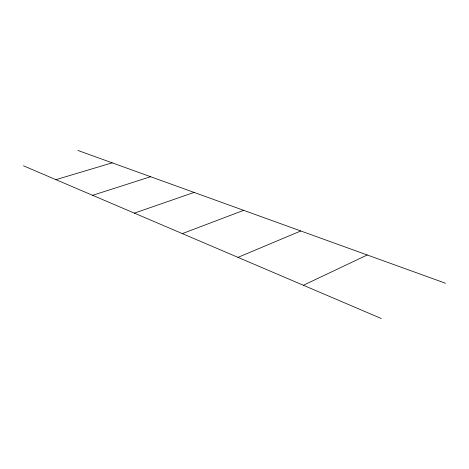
<?xml version="1.0" encoding="UTF-8"?>
<svg xmlns="http://www.w3.org/2000/svg" width="469" height="469" viewBox="0 0 469 469"><rect width="100%" height="100%" fill="white"/><g stroke="black" fill="none" stroke-linecap="round" stroke-linejoin="round"><path stroke-width="0.7" d="M303.379 285.269L367.239 254.972M237.988 257.364L300.787 230.965M182.318 233.603L243.681 210.341M134.357 213.131L194.09 192.425M92.604 195.309L150.613 176.713M55.922 179.656L112.185 162.837M77.983 150.479L445.55 283.264M23.45 165.797L381.285 318.521"/></g></svg>
